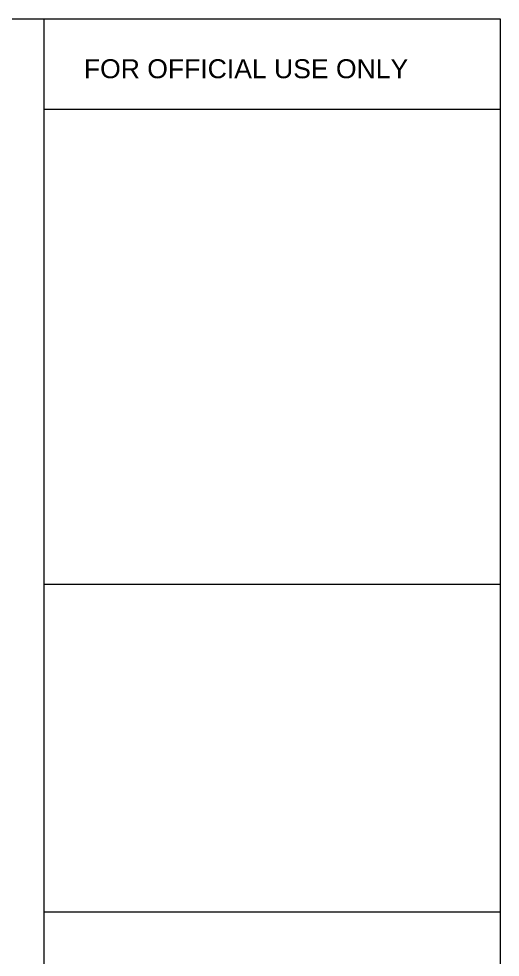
# Model space of a CAD drawing. Header units: inches. Extents: x 4069 to 291496, y -47643 to 12535.
# Drawn here: x 38710 to 39179, y 856 to 1771 of the extents above; entities that cross this region are included whole.
import ezdxf

# ---------------------------------------------------------------- set-up
doc = ezdxf.new("R2010")
doc.units = ezdxf.units.IN
doc.header["$LTSCALE"] = 5
doc.header["$MEASUREMENT"] = 0
doc.layers.add('ele1', color=21, linetype='Continuous', lineweight=20)
doc.styles.get("Standard").update_dxf_attribs({"font": 'arial.ttf'})

msp = doc.modelspace()

# ---------------------------------------------------------------- linework, layer by layer
at = {"layer": 'ele1'}
for p, q in [((38734.58478, -383.95537, -58.16904), (38734.58478, 1771.3776, -58.16904)), ((39179.2354, 1682.82903, -58.16904), (38734.58478, 1682.82903, -58.16904)), ((39179.2354, 1219.3307, -58.16904), (38734.58478, 1219.3307, -58.16904)), ((39179.2354, 899.56528, -58.16904), (38734.58478, 899.56528, -58.16904))]:
    msp.add_line(p, q, dxfattribs=at)
at = {"layer": 'ele1', "elevation": -58.16904}
msp.add_lwpolyline([(36094.27095, 1771.3776), (39179.2354, 1771.3776), (39179.2354, -383.95537), (36094.27095, -383.95537)], close=True, dxfattribs=at)
msp.add_lwpolyline([(36094.27095, 1771.3776), (39179.2354, 1771.3776), (39179.2354, -383.95537), (36094.27095, -383.95537)], close=True, dxfattribs=at)

# ---------------------------------------------------------------- texts
at = {"layer": 'Defpoints'}
msp.add_text('FOR OFFICIAL USE ONLY', height=18.5271092, dxfattribs=at).set_placement((38773.16072, 1713.3488, -58.16904))

doc.saveas('drawing.dxf')
